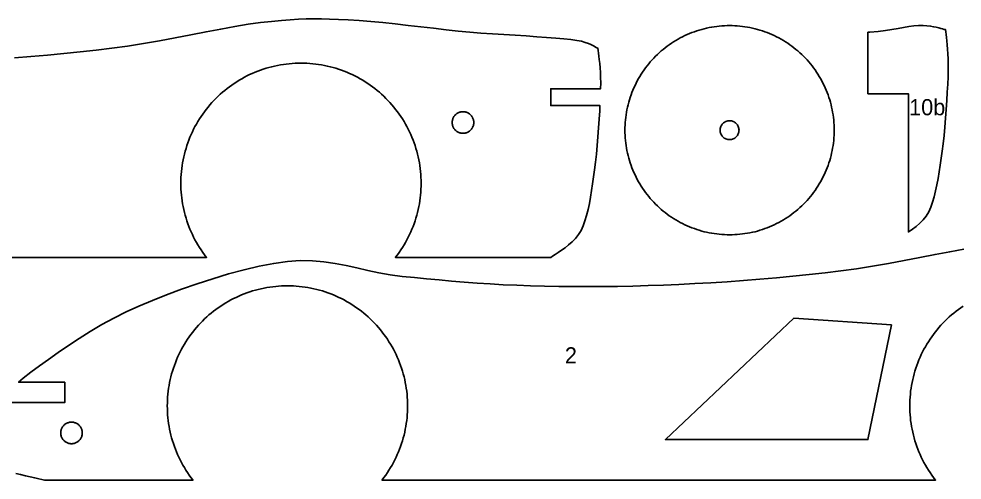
# Model space of a CAD drawing. Header units: metres. Extents: x 5 to 594, y 19 to 394.
# Drawn here: x 364.2 to 504, y 250.6 to 319 of the extents above; entities that cross this region are included whole.
import ezdxf
from ezdxf.enums import TextEntityAlignment as Align

# ---------------------------------------------------------------- set-up
doc = ezdxf.new("R2010")
doc.units = ezdxf.units.M
doc.layers.add('CORTAR', color=1, linetype='Continuous')
doc.layers.add('GRABAR', color=5, linetype='Continuous')

msp = doc.modelspace()

# ---------------------------------------------------------------- linework, layer by layer
at = {"layer": 'CORTAR'}
for points in [[(363.55, 313.22), (366, 313.41), (368.45, 313.62), (370.88, 313.85), (373.3, 314.09), (375.67, 314.36), (378, 314.64), (380.32, 314.96), (382.67, 315.34), (385.03, 315.75), (387.38, 316.19), (389.69, 316.64), (391.94, 317.08), (394.12, 317.49), (396.21, 317.87), (398.17, 318.19), (400, 318.44), (401.64, 318.63), (403.1, 318.77), (404.4, 318.88), (405.61, 318.95), (406.75, 318.99), (407.87, 319), (409.02, 318.99), (410.22, 318.95), (411.54, 318.9), (413, 318.84), (414.61, 318.74), (416.33, 318.61), (418.13, 318.44), (419.98, 318.24), (421.88, 318.03), (423.78, 317.81), (425.66, 317.6), (427.51, 317.39), (429.3, 317.2), (431, 317.04), (432.67, 316.9), (434.37, 316.78), (436.07, 316.66), (437.74, 316.56), (439.38, 316.46), (440.94, 316.36), (442.4, 316.26), (443.75, 316.16), (444.96, 316.05), (446, 315.94), (446.86, 315.81), (447.57, 315.67), (448.13, 315.52), (448.58, 315.37), (448.94, 315.22), (449.22, 315.07), (449.44, 314.94), (449.63, 314.82), (449.81, 314.72), (450, 314.64), (450.03, 314.31), (450.08, 313.92), (450.13, 313.47), (450.19, 312.96), (450.26, 312.39), (450.31, 311.76), (450.36, 311.07), (450.4, 310.32), (450.41, 309.51), (450.4, 308.64), (443, 308.64), (443, 306.14), (450.3, 306.14), (450.26, 305.38), (450.19, 304.13), (450.1, 302.83), (450, 301.51), (449.89, 300.21), (449.77, 298.94), (449.64, 297.74), (449.5, 296.64), (449.36, 295.59), (449.21, 294.57), (449.06, 293.56), (448.9, 292.58), (448.73, 291.64), (448.53, 290.73), (448.32, 289.88), (448.08, 289.07), (447.81, 288.32), (447.5, 287.64), (447.13, 287.02), (446.69, 286.45), (446.19, 285.94), (445.66, 285.49), (445.12, 285.08), (444.6, 284.71), (444.1, 284.39), (443.65, 284.1), (443.28, 283.85), (443, 283.64), (419.99, 283.64), (420.03, 283.69), (420.3, 284.03), (420.55, 284.39), (420.8, 284.75), (421.04, 285.12), (421.27, 285.49), (421.49, 285.86), (421.7, 286.25), (421.9, 286.64), (422.09, 287.03), (422.27, 287.43), (422.45, 287.83), (422.61, 288.23), (422.76, 288.64), (422.9, 289.05), (423.03, 289.47), (423.16, 289.89), (423.27, 290.31), (423.37, 290.74), (423.46, 291.17), (423.54, 291.6), (423.61, 292.03), (423.67, 292.46), (423.71, 292.89), (423.75, 293.33), (423.78, 293.76), (423.79, 294.2), (423.8, 294.64), (423.79, 295.08), (423.78, 295.51), (423.75, 295.95), (423.71, 296.38), (423.67, 296.82), (423.61, 297.25), (423.54, 297.68), (423.46, 298.11), (423.37, 298.54), (423.27, 298.96), (423.16, 299.39), (423.03, 299.81), (422.9, 300.22), (422.76, 300.64), (422.61, 301.04), (422.45, 301.45), (422.27, 301.85), (422.09, 302.25), (421.9, 302.64), (421.7, 303.03), (421.49, 303.41), (421.27, 303.79), (421.04, 304.16), (420.8, 304.53), (420.55, 304.89), (420.3, 305.24), (420.03, 305.59), (419.76, 305.93), (419.48, 306.26), (419.19, 306.59), (418.89, 306.91), (418.59, 307.22), (418.27, 307.53), (417.95, 307.83), (417.63, 308.12), (417.29, 308.4), (416.95, 308.67), (416.6, 308.94), (416.25, 309.19), (415.89, 309.44), (415.52, 309.68), (415.15, 309.91), (414.77, 310.13), (414.39, 310.34), (414, 310.54), (413.61, 310.73), (413.21, 310.91), (412.81, 311.08), (412.41, 311.25), (412, 311.4), (411.58, 311.54), (411.17, 311.67), (410.75, 311.79), (410.33, 311.9), (409.9, 312.01), (409.47, 312.1), (409.04, 312.18), (408.61, 312.25), (408.18, 312.3), (407.74, 312.35), (407.31, 312.39), (406.87, 312.42), (406.44, 312.43), (406, 312.44), (405.56, 312.43), (405.13, 312.42), (404.69, 312.39), (404.26, 312.35), (403.82, 312.3), (403.39, 312.25), (402.96, 312.18), (402.53, 312.1), (402.1, 312.01), (401.67, 311.9), (401.25, 311.79), (400.83, 311.67), (400.42, 311.54), (400, 311.4), (399.59, 311.25), (399.19, 311.08), (398.79, 310.91), (398.39, 310.73), (398, 310.54), (397.61, 310.34), (397.23, 310.13), (396.85, 309.91), (396.48, 309.68), (396.11, 309.44), (395.75, 309.19), (395.4, 308.94), (395.05, 308.67), (394.71, 308.4), (394.37, 308.12), (394.05, 307.83), (393.73, 307.53), (393.41, 307.22), (393.11, 306.91), (392.81, 306.59), (392.52, 306.26), (392.24, 305.93), (391.97, 305.59), (391.7, 305.24), (391.45, 304.89), (391.2, 304.53), (390.96, 304.16), (390.73, 303.79), (390.51, 303.41), (390.3, 303.03), (390.1, 302.64), (389.91, 302.25), (389.73, 301.85), (389.55, 301.45), (389.39, 301.04), (389.24, 300.64), (389.1, 300.22), (388.97, 299.81), (388.84, 299.39), (388.73, 298.96), (388.63, 298.54), (388.54, 298.11), (388.46, 297.68), (388.39, 297.25), (388.33, 296.82), (388.29, 296.38), (388.25, 295.95), (388.22, 295.51), (388.21, 295.08), (388.2, 294.64), (388.21, 294.2), (388.22, 293.76), (388.25, 293.33), (388.29, 292.89), (388.33, 292.46), (388.39, 292.03), (388.46, 291.6), (388.54, 291.17), (388.63, 290.74), (388.73, 290.31), (388.84, 289.89), (388.97, 289.47), (389.1, 289.05), (389.24, 288.64), (389.39, 288.23), (389.55, 287.83), (389.73, 287.43), (389.91, 287.03), (390.1, 286.64), (390.3, 286.25), (390.51, 285.86), (390.73, 285.49), (390.96, 285.12), (391.2, 284.75), (391.45, 284.39), (391.7, 284.03), (391.97, 283.69), (392.01, 283.64), (309.99, 283.64)], [(361.11, 262.14), (371, 262.14), (371, 265.14), (364.16, 265.14), (364.84, 265.73), (366, 266.64), (367.25, 267.56), (368.59, 268.53), (370.02, 269.55), (371.54, 270.58), (373.12, 271.63), (374.78, 272.66), (376.51, 273.68), (378.29, 274.65), (380.12, 275.58), (382, 276.44), (383.98, 277.27), (386.1, 278.1), (388.32, 278.93), (390.61, 279.73), (392.94, 280.49), (395.27, 281.19), (397.58, 281.81), (399.82, 282.33), (401.98, 282.75), (404, 283.04), (405.89, 283.17), (407.69, 283.15), (409.4, 283), (411.06, 282.75), (412.69, 282.44), (414.3, 282.08), (415.91, 281.72), (417.55, 281.37), (419.24, 281.07), (421, 280.84), (422.81, 280.66), (424.62, 280.48), (426.46, 280.31), (428.31, 280.14), (430.19, 279.99), (432.09, 279.84), (434.02, 279.72), (435.98, 279.6), (437.97, 279.51), (440, 279.44), (442.07, 279.39), (444.18, 279.35), (446.32, 279.32), (448.49, 279.32), (450.69, 279.33), (452.91, 279.35), (455.16, 279.4), (457.42, 279.46), (459.71, 279.54), (462, 279.64), (464.33, 279.76), (466.7, 279.89), (469.12, 280.05), (471.55, 280.22), (474, 280.41), (476.45, 280.62), (478.88, 280.85), (481.3, 281.09), (483.67, 281.36), (486, 281.64), (488.32, 281.96), (490.67, 282.34), (493.03, 282.75), (495.38, 283.19), (497.69, 283.64), (499.94, 284.08), (502.12, 284.49), (504.21, 284.87)], [(504.11, 276.44), (503.75, 276.19), (503.4, 275.94), (503.05, 275.67), (502.71, 275.4), (502.37, 275.12), (502.05, 274.83), (501.73, 274.53), (501.41, 274.22), (501.11, 273.91), (500.81, 273.59), (500.52, 273.26), (500.24, 272.93), (499.97, 272.59), (499.7, 272.24), (499.45, 271.89), (499.2, 271.53), (498.96, 271.16), (498.73, 270.79), (498.51, 270.41), (498.3, 270.03), (498.1, 269.64), (497.91, 269.25), (497.73, 268.85), (497.55, 268.45), (497.39, 268.04), (497.24, 267.64), (497.1, 267.22), (496.97, 266.81), (496.84, 266.39), (496.73, 265.96), (496.63, 265.54), (496.54, 265.11), (496.46, 264.68), (496.39, 264.25), (496.33, 263.82), (496.29, 263.38), (496.25, 262.95), (496.22, 262.51), (496.21, 262.08), (496.2, 261.64), (496.21, 261.2), (496.22, 260.76), (496.25, 260.33), (496.29, 259.89), (496.33, 259.46), (496.39, 259.03), (496.46, 258.6), (496.54, 258.17), (496.63, 257.74), (496.73, 257.31), (496.84, 256.89), (496.97, 256.47), (497.1, 256.05), (497.24, 255.64), (497.39, 255.23), (497.55, 254.83), (497.73, 254.43), (497.91, 254.03), (498.1, 253.64), (498.3, 253.25), (498.51, 252.86), (498.73, 252.49), (498.96, 252.12), (499.2, 251.75), (499.45, 251.39), (499.7, 251.03), (499.97, 250.69), (500.01, 250.64), (417.99, 250.64), (418.03, 250.69), (418.3, 251.03), (418.55, 251.39), (418.8, 251.75), (419.04, 252.12), (419.27, 252.49), (419.49, 252.86), (419.7, 253.25), (419.9, 253.64), (420.09, 254.03), (420.27, 254.43), (420.45, 254.83), (420.61, 255.23), (420.76, 255.64), (420.9, 256.05), (421.03, 256.47), (421.16, 256.89), (421.27, 257.31), (421.37, 257.74), (421.46, 258.17), (421.54, 258.6), (421.61, 259.03), (421.67, 259.46), (421.71, 259.89), (421.75, 260.33), (421.78, 260.76), (421.79, 261.2), (421.8, 261.64), (421.79, 262.08), (421.78, 262.51), (421.75, 262.95), (421.71, 263.38), (421.67, 263.82), (421.61, 264.25), (421.54, 264.68), (421.46, 265.11), (421.37, 265.54), (421.27, 265.96), (421.16, 266.39), (421.03, 266.81), (420.9, 267.22), (420.76, 267.64), (420.61, 268.04), (420.45, 268.45), (420.27, 268.85), (420.09, 269.25), (419.9, 269.64), (419.7, 270.03), (419.49, 270.41), (419.27, 270.79), (419.04, 271.16), (418.8, 271.53), (418.55, 271.89), (418.3, 272.24), (418.03, 272.59), (417.76, 272.93), (417.48, 273.26), (417.19, 273.59), (416.89, 273.91), (416.59, 274.22), (416.27, 274.53), (415.95, 274.83), (415.63, 275.12), (415.29, 275.4), (414.95, 275.67), (414.6, 275.94), (414.25, 276.19), (413.89, 276.44), (413.52, 276.68), (413.15, 276.91), (412.77, 277.13), (412.39, 277.34), (412, 277.54), (411.61, 277.73), (411.21, 277.91), (410.81, 278.08), (410.41, 278.25), (410, 278.4), (409.58, 278.54), (409.17, 278.67), (408.75, 278.79), (408.33, 278.9), (407.9, 279.01), (407.47, 279.1), (407.04, 279.18), (406.61, 279.25), (406.18, 279.3), (405.74, 279.35), (405.31, 279.39), (404.87, 279.42), (404.44, 279.43), (404, 279.44), (403.56, 279.43), (403.13, 279.42), (402.69, 279.39), (402.26, 279.35), (401.82, 279.3), (401.39, 279.25), (400.96, 279.18), (400.53, 279.1), (400.1, 279.01), (399.67, 278.9), (399.25, 278.79), (398.83, 278.67), (398.42, 278.54), (398, 278.4), (397.59, 278.25), (397.19, 278.08), (396.79, 277.91), (396.39, 277.73), (396, 277.54), (395.61, 277.34), (395.23, 277.13), (394.85, 276.91), (394.48, 276.68), (394.11, 276.44), (393.75, 276.19), (393.4, 275.94), (393.05, 275.67), (392.71, 275.4), (392.37, 275.12), (392.05, 274.83), (391.73, 274.53), (391.41, 274.22), (391.11, 273.91), (390.81, 273.59), (390.52, 273.26), (390.24, 272.93), (389.97, 272.59), (389.7, 272.24), (389.45, 271.89), (389.2, 271.53), (388.96, 271.16), (388.73, 270.79), (388.51, 270.41), (388.3, 270.03), (388.1, 269.64), (387.91, 269.25), (387.73, 268.85), (387.55, 268.45), (387.39, 268.04), (387.24, 267.64), (387.1, 267.22), (386.97, 266.81), (386.84, 266.39), (386.73, 265.96), (386.63, 265.54), (386.54, 265.11), (386.46, 264.68), (386.39, 264.25), (386.33, 263.82), (386.29, 263.38), (386.25, 262.95), (386.22, 262.51), (386.21, 262.08), (386.2, 261.64), (386.21, 261.2), (386.22, 260.76), (386.25, 260.33), (386.29, 259.89), (386.33, 259.46), (386.39, 259.03), (386.46, 258.6), (386.54, 258.17), (386.63, 257.74), (386.73, 257.31), (386.84, 256.89), (386.97, 256.47), (387.1, 256.05), (387.24, 255.64), (387.39, 255.23), (387.55, 254.83), (387.73, 254.43), (387.91, 254.03), (388.1, 253.64), (388.3, 253.25), (388.51, 252.86), (388.73, 252.49), (388.96, 252.12), (389.2, 251.75), (389.45, 251.39), (389.7, 251.03), (389.97, 250.69), (390.01, 250.64), (368, 250.64), (367.63, 250.73), (367.14, 250.84), (366.55, 250.97), (365.89, 251.12), (365.19, 251.28), (364.47, 251.45), (363.77, 251.63)]]:
    msp.add_lwpolyline(points, dxfattribs=at)
for points in [[(485, 302.12), (484.98, 301.74), (484.96, 301.36), (484.93, 300.98), (484.88, 300.6), (484.83, 300.23), (484.77, 299.85), (484.7, 299.48), (484.62, 299.1), (484.54, 298.73), (484.44, 298.37), (484.33, 298), (484.22, 297.64), (484.09, 297.28), (483.96, 296.92), (483.82, 296.57), (483.67, 296.22), (483.51, 295.87), (483.34, 295.53), (483.17, 295.19), (482.99, 294.86), (482.79, 294.53), (482.6, 294.21), (482.39, 293.89), (482.17, 293.57), (481.95, 293.27), (481.72, 292.96), (481.48, 292.67), (481.24, 292.38), (480.98, 292.09), (480.73, 291.81), (480.46, 291.54), (480.19, 291.27), (479.91, 291.02), (479.62, 290.76), (479.33, 290.52), (479.04, 290.28), (478.73, 290.05), (478.43, 289.83), (478.11, 289.61), (477.79, 289.4), (477.47, 289.21), (477.14, 289.01), (476.81, 288.83), (476.47, 288.66), (476.13, 288.49), (475.78, 288.33), (475.43, 288.18), (475.08, 288.04), (474.72, 287.91), (474.36, 287.78), (474, 287.67), (473.63, 287.56), (473.27, 287.46), (472.9, 287.38), (472.52, 287.3), (472.15, 287.23), (471.77, 287.17), (471.4, 287.12), (471.02, 287.07), (470.64, 287.04), (470.26, 287.02), (469.88, 287), (469.5, 287), (469.12, 287), (468.74, 287.02), (468.36, 287.04), (467.98, 287.07), (467.6, 287.12), (467.23, 287.17), (466.85, 287.23), (466.48, 287.3), (466.1, 287.38), (465.73, 287.46), (465.37, 287.56), (465, 287.67), (464.64, 287.78), (464.28, 287.91), (463.92, 288.04), (463.57, 288.18), (463.22, 288.33), (462.87, 288.49), (462.53, 288.66), (462.19, 288.83), (461.86, 289.01), (461.53, 289.21), (461.21, 289.4), (460.89, 289.61), (460.57, 289.83), (460.27, 290.05), (459.96, 290.28), (459.67, 290.52), (459.38, 290.76), (459.09, 291.02), (458.81, 291.27), (458.54, 291.54), (458.27, 291.81), (458.02, 292.09), (457.76, 292.38), (457.52, 292.67), (457.28, 292.96), (457.05, 293.27), (456.83, 293.57), (456.61, 293.89), (456.4, 294.21), (456.21, 294.53), (456.01, 294.86), (455.83, 295.19), (455.66, 295.53), (455.49, 295.87), (455.33, 296.22), (455.18, 296.57), (455.04, 296.92), (454.91, 297.28), (454.78, 297.64), (454.67, 298), (454.56, 298.37), (454.46, 298.73), (454.38, 299.1), (454.3, 299.48), (454.23, 299.85), (454.17, 300.23), (454.12, 300.6), (454.07, 300.98), (454.04, 301.36), (454.02, 301.74), (454, 302.12), (454, 302.5), (454, 302.88), (454.02, 303.26), (454.04, 303.64), (454.07, 304.02), (454.12, 304.4), (454.17, 304.77), (454.23, 305.15), (454.3, 305.52), (454.38, 305.9), (454.46, 306.27), (454.56, 306.63), (454.67, 307), (454.78, 307.36), (454.91, 307.72), (455.04, 308.08), (455.18, 308.43), (455.33, 308.78), (455.49, 309.13), (455.66, 309.47), (455.83, 309.81), (456.01, 310.14), (456.21, 310.47), (456.4, 310.79), (456.61, 311.11), (456.83, 311.43), (457.05, 311.73), (457.28, 312.04), (457.52, 312.33), (457.76, 312.62), (458.02, 312.91), (458.27, 313.19), (458.54, 313.46), (458.81, 313.73), (459.09, 313.98), (459.38, 314.24), (459.67, 314.48), (459.96, 314.72), (460.27, 314.95), (460.57, 315.17), (460.89, 315.39), (461.21, 315.6), (461.53, 315.79), (461.86, 315.99), (462.19, 316.17), (462.53, 316.34), (462.87, 316.51), (463.22, 316.67), (463.57, 316.82), (463.92, 316.96), (464.28, 317.09), (464.64, 317.22), (465, 317.33), (465.37, 317.44), (465.73, 317.54), (466.1, 317.62), (466.48, 317.7), (466.85, 317.77), (467.23, 317.83), (467.6, 317.88), (467.98, 317.93), (468.36, 317.96), (468.74, 317.98), (469.12, 318), (469.5, 318), (469.88, 318), (470.26, 317.98), (470.64, 317.96), (471.02, 317.93), (471.4, 317.88), (471.77, 317.83), (472.15, 317.77), (472.52, 317.7), (472.9, 317.62), (473.27, 317.54), (473.63, 317.44), (474, 317.33), (474.36, 317.22), (474.72, 317.09), (475.08, 316.96), (475.43, 316.82), (475.78, 316.67), (476.13, 316.51), (476.47, 316.34), (476.81, 316.17), (477.14, 315.99), (477.47, 315.79), (477.79, 315.6), (478.11, 315.39), (478.43, 315.17), (478.73, 314.95), (479.04, 314.72), (479.33, 314.48), (479.62, 314.24), (479.91, 313.98), (480.19, 313.73), (480.46, 313.46), (480.73, 313.19), (480.98, 312.91), (481.24, 312.62), (481.48, 312.33), (481.72, 312.04), (481.95, 311.73), (482.17, 311.43), (482.39, 311.11), (482.6, 310.79), (482.79, 310.47), (482.99, 310.14), (483.17, 309.81), (483.34, 309.47), (483.51, 309.13), (483.67, 308.78), (483.82, 308.43), (483.96, 308.08), (484.09, 307.72), (484.22, 307.36), (484.33, 307), (484.44, 306.63), (484.54, 306.27), (484.62, 305.9), (484.7, 305.52), (484.77, 305.15), (484.83, 304.77), (484.88, 304.4), (484.93, 304.02), (484.96, 303.64), (484.98, 303.26), (485, 302.88), (485, 302.5), (485, 302.12)], [(493.56, 317.41), (494.46, 317.57), (495.29, 317.72), (496.06, 317.85), (496.79, 317.95), (497.5, 318), (498.16, 318), (498.75, 317.97), (499.27, 317.92), (499.72, 317.84), (500.12, 317.76), (500.48, 317.67), (500.78, 317.58), (501.05, 317.51), (501.29, 317.44), (501.5, 317.4), (501.53, 317.07), (501.58, 316.68), (501.63, 316.23), (501.69, 315.72), (501.76, 315.15), (501.81, 314.52), (501.86, 313.83), (501.9, 313.08), (501.91, 312.27), (501.9, 311.4), (501.87, 310.43), (501.82, 309.33), (501.76, 308.14), (501.69, 306.89), (501.6, 305.59), (501.5, 304.27), (501.39, 302.97), (501.27, 301.7), (501.14, 300.5), (501, 299.4), (500.86, 298.35), (500.71, 297.33), (500.56, 296.32), (500.4, 295.34), (500.23, 294.4), (500.03, 293.49), (499.82, 292.64), (499.58, 291.83), (499.31, 291.08), (499, 290.4), (498.63, 289.78), (498.19, 289.21), (497.69, 288.7), (497.16, 288.25), (496.62, 287.84), (496.1, 287.47), (496, 287.41), (496, 307.9), (490, 307.9), (490, 317.02), (490.3, 317.03), (491.5, 317.13), (492.58, 317.26), (493.56, 317.41)], [(431.6, 303.74), (431.59, 303.85), (431.57, 303.95), (431.55, 304.05), (431.52, 304.15), (431.48, 304.25), (431.43, 304.35), (431.39, 304.44), (431.33, 304.53), (431.27, 304.61), (431.2, 304.69), (431.13, 304.77), (431.05, 304.84), (430.97, 304.91), (430.89, 304.97), (430.8, 305.02), (430.71, 305.07), (430.61, 305.12), (430.51, 305.15), (430.41, 305.18), (430.31, 305.21), (430.21, 305.22), (430.1, 305.23), (430, 305.24), (429.9, 305.23), (429.79, 305.22), (429.69, 305.21), (429.59, 305.18), (429.49, 305.15), (429.39, 305.12), (429.29, 305.07), (429.2, 305.02), (429.11, 304.97), (429.03, 304.91), (428.95, 304.84), (428.87, 304.77), (428.8, 304.69), (428.73, 304.61), (428.67, 304.53), (428.61, 304.44), (428.57, 304.35), (428.52, 304.25), (428.48, 304.15), (428.45, 304.05), (428.43, 303.95), (428.41, 303.85), (428.4, 303.74), (428.4, 303.64), (428.4, 303.53), (428.41, 303.43), (428.43, 303.33), (428.45, 303.22), (428.48, 303.12), (428.52, 303.03), (428.57, 302.93), (428.61, 302.84), (428.67, 302.75), (428.73, 302.66), (428.8, 302.58), (428.87, 302.51), (428.95, 302.44), (429.03, 302.37), (429.11, 302.31), (429.2, 302.25), (429.29, 302.2), (429.39, 302.16), (429.49, 302.12), (429.59, 302.09), (429.69, 302.07), (429.79, 302.05), (429.9, 302.04), (430, 302.04), (430.1, 302.04), (430.21, 302.05), (430.31, 302.07), (430.41, 302.09), (430.51, 302.12), (430.61, 302.16), (430.71, 302.2), (430.8, 302.25), (430.89, 302.31), (430.97, 302.37), (431.05, 302.44), (431.13, 302.51), (431.2, 302.58), (431.27, 302.66), (431.33, 302.75), (431.39, 302.84), (431.43, 302.93), (431.48, 303.03), (431.52, 303.12), (431.55, 303.22), (431.57, 303.33), (431.59, 303.43), (431.6, 303.53), (431.6, 303.64), (431.6, 303.74)], [(470.89, 302.64), (470.87, 302.77), (470.84, 302.91), (470.79, 303.04), (470.73, 303.16), (470.66, 303.28), (470.58, 303.39), (470.49, 303.49), (470.39, 303.58), (470.28, 303.66), (470.16, 303.73), (470.04, 303.79), (469.91, 303.84), (469.77, 303.87), (469.64, 303.89), (469.5, 303.9), (469.36, 303.89), (469.23, 303.87), (469.09, 303.84), (468.96, 303.79), (468.84, 303.73), (468.72, 303.66), (468.61, 303.58), (468.51, 303.49), (468.42, 303.39), (468.34, 303.28), (468.27, 303.16), (468.21, 303.04), (468.16, 302.91), (468.13, 302.77), (468.11, 302.64), (468.1, 302.5), (468.11, 302.36), (468.13, 302.23), (468.16, 302.09), (468.21, 301.96), (468.27, 301.84), (468.34, 301.72), (468.42, 301.61), (468.51, 301.51), (468.61, 301.42), (468.72, 301.34), (468.84, 301.27), (468.96, 301.21), (469.09, 301.16), (469.23, 301.13), (469.36, 301.11), (469.5, 301.1), (469.64, 301.11), (469.77, 301.13), (469.91, 301.16), (470.04, 301.21), (470.16, 301.27), (470.28, 301.34), (470.39, 301.42), (470.49, 301.51), (470.58, 301.61), (470.66, 301.72), (470.73, 301.84), (470.79, 301.96), (470.84, 302.09), (470.87, 302.23), (470.89, 302.36), (470.9, 302.5), (470.89, 302.64)], [(493.5, 273.64), (479, 274.64), (460, 256.64), (490, 256.64), (493.5, 273.64)], [(373.59, 257.85), (373.57, 257.95), (373.55, 258.05), (373.52, 258.15), (373.48, 258.25), (373.43, 258.35), (373.39, 258.44), (373.33, 258.53), (373.27, 258.61), (373.2, 258.69), (373.13, 258.77), (373.05, 258.84), (372.97, 258.91), (372.89, 258.97), (372.8, 259.02), (372.71, 259.07), (372.61, 259.12), (372.51, 259.15), (372.41, 259.18), (372.31, 259.21), (372.21, 259.22), (372.1, 259.23), (372, 259.24), (371.9, 259.23), (371.79, 259.22), (371.69, 259.21), (371.59, 259.18), (371.49, 259.15), (371.39, 259.12), (371.29, 259.07), (371.2, 259.02), (371.11, 258.97), (371.03, 258.91), (370.95, 258.84), (370.87, 258.77), (370.8, 258.69), (370.73, 258.61), (370.67, 258.53), (370.61, 258.44), (370.57, 258.35), (370.52, 258.25), (370.48, 258.15), (370.45, 258.05), (370.43, 257.95), (370.41, 257.85), (370.4, 257.74), (370.4, 257.64), (370.4, 257.53), (370.41, 257.43), (370.43, 257.33), (370.45, 257.22), (370.48, 257.12), (370.52, 257.03), (370.57, 256.93), (370.61, 256.84), (370.67, 256.75), (370.73, 256.66), (370.8, 256.58), (370.87, 256.51), (370.95, 256.44), (371.03, 256.37), (371.11, 256.31), (371.2, 256.25), (371.29, 256.2), (371.39, 256.16), (371.49, 256.12), (371.59, 256.09), (371.69, 256.07), (371.79, 256.05), (371.9, 256.04), (372, 256.04), (372.1, 256.04), (372.21, 256.05), (372.31, 256.07), (372.41, 256.09), (372.51, 256.12), (372.61, 256.16), (372.71, 256.2), (372.8, 256.25), (372.89, 256.31), (372.97, 256.37), (373.05, 256.44), (373.13, 256.51), (373.2, 256.58), (373.27, 256.66), (373.33, 256.75), (373.39, 256.84), (373.43, 256.93), (373.48, 257.03), (373.52, 257.12), (373.55, 257.22), (373.57, 257.33), (373.59, 257.43), (373.6, 257.53), (373.6, 257.64), (373.6, 257.74), (373.59, 257.85)]]:
    msp.add_lwpolyline(points, close=True, dxfattribs=at)

# ---------------------------------------------------------------- texts
at = {"layer": 'GRABAR'}
for s, p in [('10b', (498.78, 303.99)), ('2', (445.99, 267.21))]:
    msp.add_text(s, height=2.4, dxfattribs=at).set_placement(p, align=Align.BOTTOM_CENTER)

doc.saveas('drawing.dxf')
